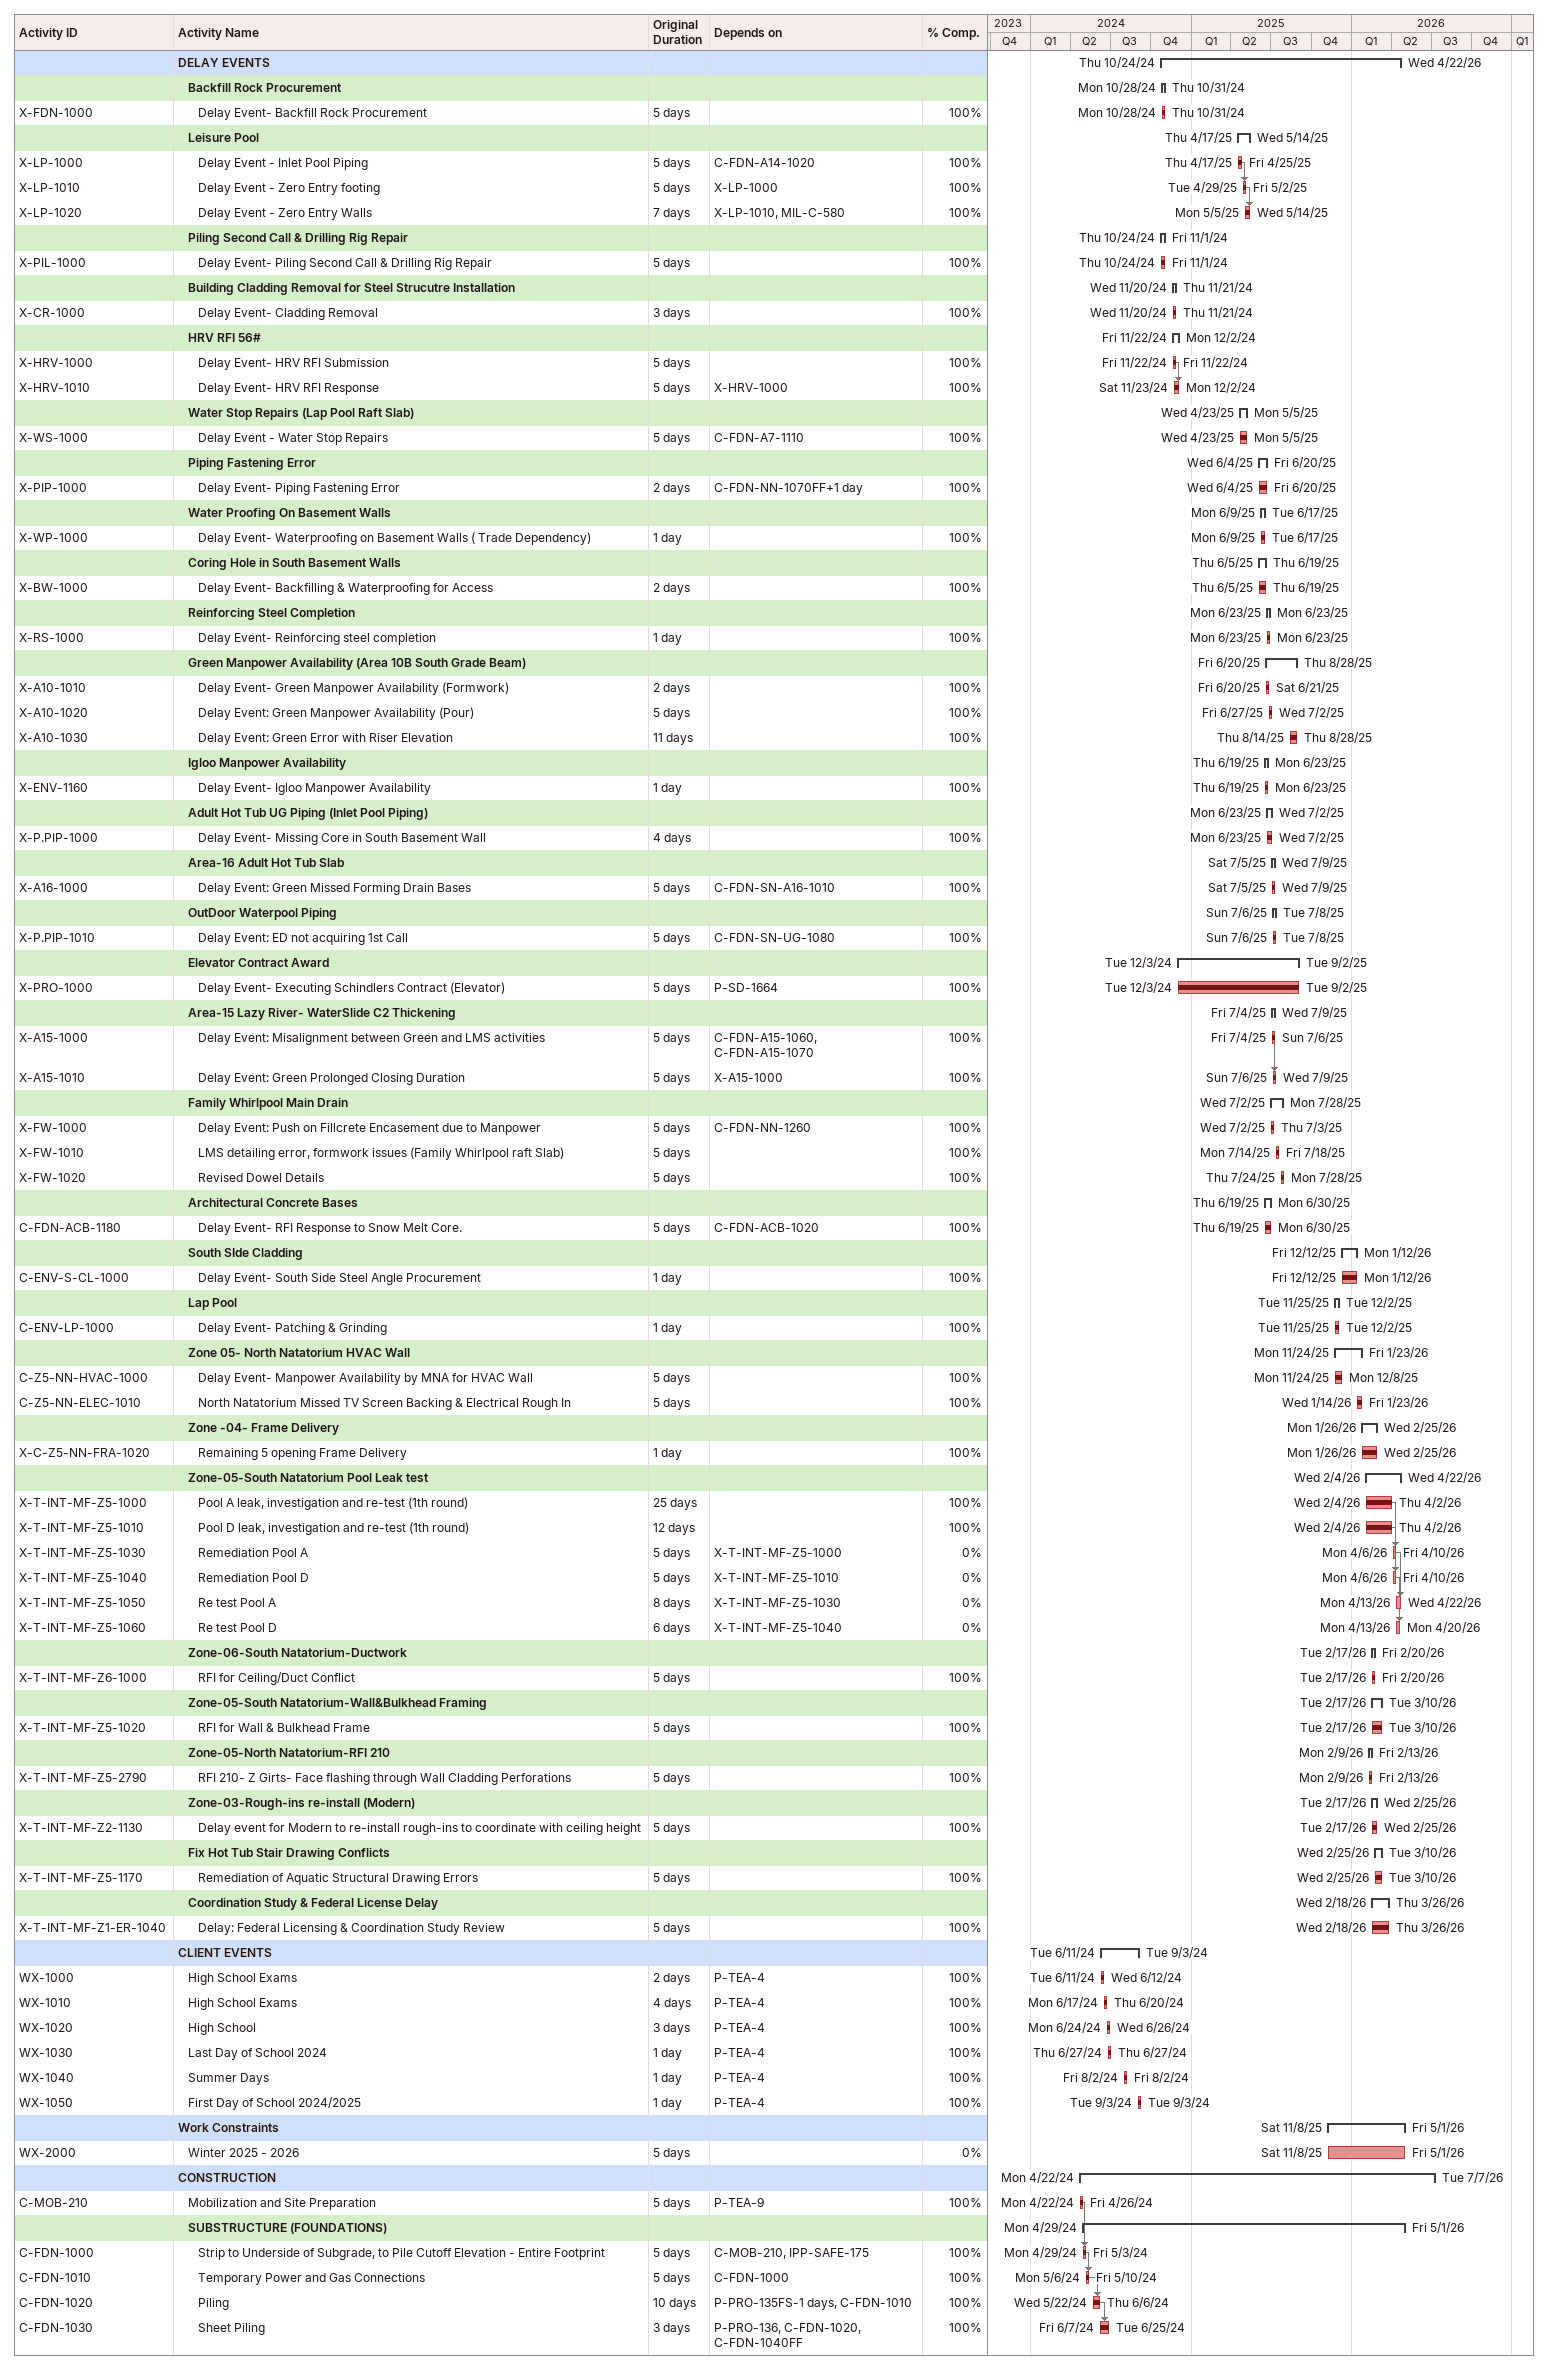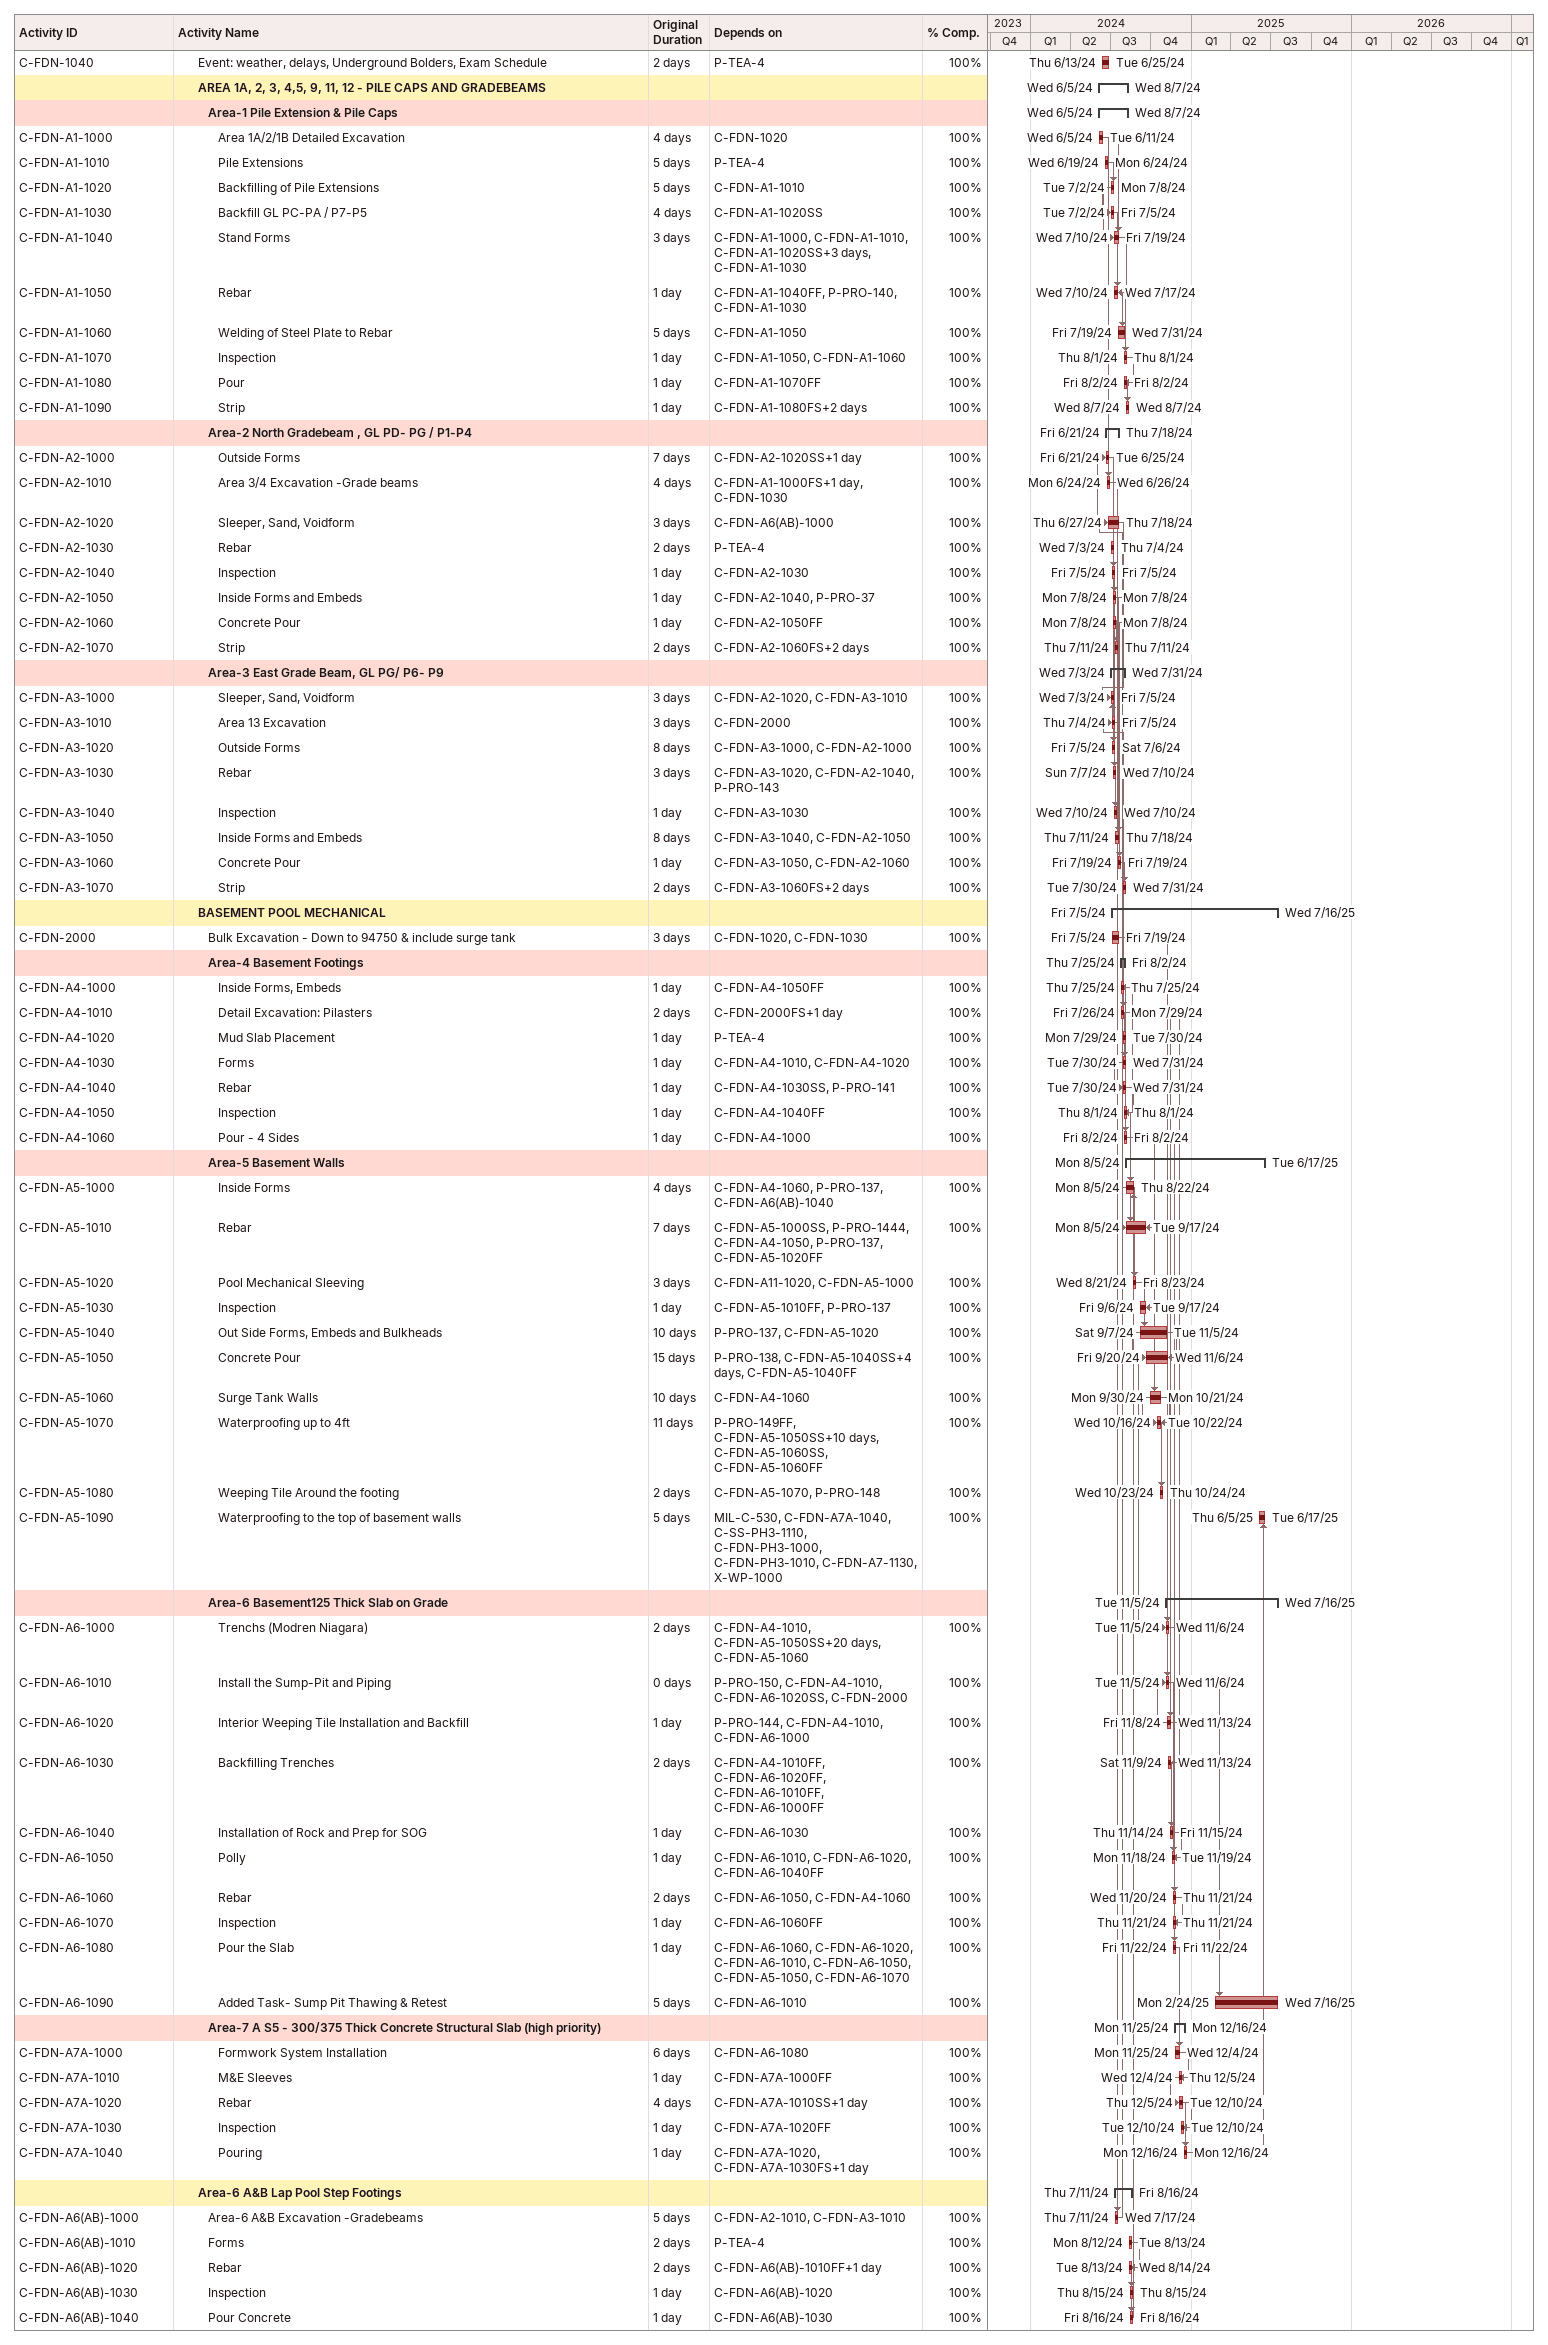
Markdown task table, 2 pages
| ID | Level | Task | Original duration | Start | Finish | Predecessors | % complete |
|---|---|---|---|---|---|---|---|
|  | 1 | **DELAY EVENTS** |  | 2024-10-24 | 2026-04-22 |  |  |
|  | 2 | **Backfill Rock Procurement** |  | 2024-10-28 | 2024-10-31 |  |  |
| X-FDN-1000 | 3 | Delay Event- Backfill Rock Procurement | 5d | 2024-10-28 | 2024-10-31 |  | 100 |
|  | 2 | **Leisure Pool** |  | 2025-04-17 | 2025-05-14 |  |  |
| X-LP-1000 | 3 | Delay Event - Inlet Pool Piping | 5d | 2025-04-17 | 2025-04-25 | C-FDN-A14-1020 | 100 |
| X-LP-1010 | 3 | Delay Event - Zero Entry footing | 5d | 2025-04-29 | 2025-05-02 | X-LP-1000 | 100 |
| X-LP-1020 | 3 | Delay Event - Zero Entry Walls | 7d | 2025-05-05 | 2025-05-14 | X-LP-1010, MIL-C-580 | 100 |
|  | 2 | **Piling Second Call & Drilling Rig Repair** |  | 2024-10-24 | 2024-11-01 |  |  |
| X-PIL-1000 | 3 | Delay Event- Piling Second Call & Drilling Rig Repair | 5d | 2024-10-24 | 2024-11-01 |  | 100 |
|  | 2 | **Building Cladding Removal for Steel Strucutre Installation** |  | 2024-11-20 | 2024-11-21 |  |  |
| X-CR-1000 | 3 | Delay Event- Cladding Removal | 3d | 2024-11-20 | 2024-11-21 |  | 100 |
|  | 2 | **HRV RFI 56#** |  | 2024-11-22 | 2024-12-02 |  |  |
| X-HRV-1000 | 3 | Delay Event- HRV RFI Submission | 5d | 2024-11-22 | 2024-11-22 |  | 100 |
| X-HRV-1010 | 3 | Delay Event- HRV RFI Response | 5d | 2024-11-23 | 2024-12-02 | X-HRV-1000 | 100 |
|  | 2 | **Water Stop Repairs (Lap Pool Raft Slab)** |  | 2025-04-23 | 2025-05-05 |  |  |
| X-WS-1000 | 3 | Delay Event - Water Stop Repairs | 5d | 2025-04-23 | 2025-05-05 | C-FDN-A7-1110 | 100 |
|  | 2 | **Piping Fastening Error** |  | 2025-06-04 | 2025-06-20 |  |  |
| X-PIP-1000 | 3 | Delay Event- Piping Fastening Error | 2d | 2025-06-04 | 2025-06-20 | C-FDN-NN-1070FF+1d | 100 |
|  | 2 | **Water Proofing On Basement Walls** |  | 2025-06-09 | 2025-06-17 |  |  |
| X-WP-1000 | 3 | Delay Event- Waterproofing on Basement Walls ( Trade Dependency) | 1d | 2025-06-09 | 2025-06-17 |  | 100 |
|  | 2 | **Coring Hole in South Basement Walls** |  | 2025-06-05 | 2025-06-19 |  |  |
| X-BW-1000 | 3 | Delay Event- Backfilling & Waterproofing for Access | 2d | 2025-06-05 | 2025-06-19 |  | 100 |
|  | 2 | **Reinforcing Steel Completion** |  | 2025-06-23 | 2025-06-23 |  |  |
| X-RS-1000 | 3 | Delay Event- Reinforcing steel completion | 1d | 2025-06-23 | 2025-06-23 |  | 100 |
|  | 2 | **Green Manpower Availability (Area 10B South Grade Beam)** |  | 2025-06-20 | 2025-08-28 |  |  |
| X-A10-1010 | 3 | Delay Event- Green Manpower Availability (Formwork) | 2d | 2025-06-20 | 2025-06-21 |  | 100 |
| X-A10-1020 | 3 | Delay Event: Green Manpower Availability (Pour) | 5d | 2025-06-27 | 2025-07-02 |  | 100 |
| X-A10-1030 | 3 | Delay Event: Green Error with Riser Elevation | 11d | 2025-08-14 | 2025-08-28 |  | 100 |
|  | 2 | **Igloo Manpower Availability** |  | 2025-06-19 | 2025-06-23 |  |  |
| X-ENV-1160 | 3 | Delay Event- Igloo Manpower Availability | 1d | 2025-06-19 | 2025-06-23 |  | 100 |
|  | 2 | **Adult Hot Tub UG Piping (Inlet Pool Piping)** |  | 2025-06-23 | 2025-07-02 |  |  |
| X-P.PIP-1000 | 3 | Delay Event- Missing Core in South Basement Wall | 4d | 2025-06-23 | 2025-07-02 |  | 100 |
|  | 2 | **Area-16 Adult Hot Tub Slab** |  | 2025-07-05 | 2025-07-09 |  |  |
| X-A16-1000 | 3 | Delay Event: Green Missed Forming Drain Bases | 5d | 2025-07-05 | 2025-07-09 | C-FDN-SN-A16-1010 | 100 |
|  | 2 | **OutDoor Waterpool Piping** |  | 2025-07-06 | 2025-07-08 |  |  |
| X-P.PIP-1010 | 3 | Delay Event: ED not acquiring 1st Call | 5d | 2025-07-06 | 2025-07-08 | C-FDN-SN-UG-1080 | 100 |
|  | 2 | **Elevator Contract Award** |  | 2024-12-03 | 2025-09-02 |  |  |
| X-PRO-1000 | 3 | Delay Event- Executing Schindlers Contract (Elevator) | 5d | 2024-12-03 | 2025-09-02 | P-SD-1664 | 100 |
|  | 2 | **Area-15 Lazy River- WaterSlide C2 Thickening** |  | 2025-07-04 | 2025-07-09 |  |  |
| X-A15-1000 | 3 | Delay Event: Misalignment between Green and LMS activities | 5d | 2025-07-04 | 2025-07-06 | C-FDN-A15-1060, C-FDN-A15-1070 | 100 |
| X-A15-1010 | 3 | Delay Event: Green Prolonged Closing Duration | 5d | 2025-07-06 | 2025-07-09 | X-A15-1000 | 100 |
|  | 2 | **Family Whirlpool Main Drain** |  | 2025-07-02 | 2025-07-28 |  |  |
| X-FW-1000 | 3 | Delay Event: Push on Fillcrete Encasement due to Manpower | 5d | 2025-07-02 | 2025-07-03 | C-FDN-NN-1260 | 100 |
| X-FW-1010 | 3 | LMS detailing error, formwork issues (Family Whirlpool raft Slab) | 5d | 2025-07-14 | 2025-07-18 |  | 100 |
| X-FW-1020 | 3 | Revised Dowel Details | 5d | 2025-07-24 | 2025-07-28 |  | 100 |
|  | 2 | **Architectural Concrete Bases** |  | 2025-06-19 | 2025-06-30 |  |  |
| C-FDN-ACB-1180 | 3 | Delay Event- RFI Response to Snow Melt Core. | 5d | 2025-06-19 | 2025-06-30 | C-FDN-ACB-1020 | 100 |
|  | 2 | **South SIde Cladding** |  | 2025-12-12 | 2026-01-12 |  |  |
| C-ENV-S-CL-1000 | 3 | Delay Event- South Side Steel Angle Procurement | 1d | 2025-12-12 | 2026-01-12 |  | 100 |
|  | 2 | **Lap Pool** |  | 2025-11-25 | 2025-12-02 |  |  |
| C-ENV-LP-1000 | 3 | Delay Event- Patching & Grinding | 1d | 2025-11-25 | 2025-12-02 |  | 100 |
|  | 2 | **Zone 05- North Natatorium HVAC Wall** |  | 2025-11-24 | 2026-01-23 |  |  |
| C-Z5-NN-HVAC-1000 | 3 | Delay Event- Manpower Availability by MNA for HVAC Wall | 5d | 2025-11-24 | 2025-12-08 |  | 100 |
| C-Z5-NN-ELEC-1010 | 3 | North Natatorium Missed TV Screen Backing & Electrical Rough In | 5d | 2026-01-14 | 2026-01-23 |  | 100 |
|  | 2 | **Zone -04- Frame Delivery** |  | 2026-01-26 | 2026-02-25 |  |  |
| X-C-Z5-NN-FRA-1020 | 3 | Remaining 5 opening Frame Delivery | 1d | 2026-01-26 | 2026-02-25 |  | 100 |
|  | 2 | **Zone-05-South Natatorium Pool Leak test** |  | 2026-02-04 | 2026-04-22 |  |  |
| X-T-INT-MF-Z5-1000 | 3 | Pool A leak, investigation and re-test (1th round) | 25d | 2026-02-04 | 2026-04-02 |  | 100 |
| X-T-INT-MF-Z5-1010 | 3 | Pool D leak, investigation and re-test (1th round) | 12d | 2026-02-04 | 2026-04-02 |  | 100 |
| X-T-INT-MF-Z5-1030 | 3 | Remediation Pool A | 5d | 2026-04-06 | 2026-04-10 | X-T-INT-MF-Z5-1000 | 0 |
| X-T-INT-MF-Z5-1040 | 3 | Remediation Pool D | 5d | 2026-04-06 | 2026-04-10 | X-T-INT-MF-Z5-1010 | 0 |
| X-T-INT-MF-Z5-1050 | 3 | Re test Pool A | 8d | 2026-04-13 | 2026-04-22 | X-T-INT-MF-Z5-1030 | 0 |
| X-T-INT-MF-Z5-1060 | 3 | Re test Pool D | 6d | 2026-04-13 | 2026-04-20 | X-T-INT-MF-Z5-1040 | 0 |
|  | 2 | **Zone-06-South Natatorium-Ductwork** |  | 2026-02-17 | 2026-02-20 |  |  |
| X-T-INT-MF-Z6-1000 | 3 | RFI for Ceiling/Duct Conflict | 5d | 2026-02-17 | 2026-02-20 |  | 100 |
|  | 2 | **Zone-05-South Natatorium-Wall&Bulkhead Framing** |  | 2026-02-17 | 2026-03-10 |  |  |
| X-T-INT-MF-Z5-1020 | 3 | RFI for Wall & Bulkhead Frame | 5d | 2026-02-17 | 2026-03-10 |  | 100 |
|  | 2 | **Zone-05-North Natatorium-RFI 210** |  | 2026-02-09 | 2026-02-13 |  |  |
| X-T-INT-MF-Z5-2790 | 3 | RFI 210- Z Girts- Face flashing through Wall Cladding Perforations | 5d | 2026-02-09 | 2026-02-13 |  | 100 |
|  | 2 | **Zone-03-Rough-ins re-install (Modern)** |  | 2026-02-17 | 2026-02-25 |  |  |
| X-T-INT-MF-Z2-1130 | 3 | Delay event for Modern to re-install rough-ins to coordinate with ceiling height | 5d | 2026-02-17 | 2026-02-25 |  | 100 |
|  | 2 | **Fix Hot Tub Stair Drawing Conflicts** |  | 2026-02-25 | 2026-03-10 |  |  |
| X-T-INT-MF-Z5-1170 | 3 | Remediation of Aquatic Structural Drawing Errors | 5d | 2026-02-25 | 2026-03-10 |  | 100 |
|  | 2 | **Coordination Study & Federal License Delay** |  | 2026-02-18 | 2026-03-26 |  |  |
| X-T-INT-MF-Z1-ER-1040 | 3 | Delay: Federal Licensing & Coordination Study Review | 5d | 2026-02-18 | 2026-03-26 |  | 100 |
|  | 1 | **CLIENT EVENTS** |  | 2024-06-11 | 2024-09-03 |  |  |
| WX-1000 | 2 | High School Exams | 2d | 2024-06-11 | 2024-06-12 | P-TEA-4 | 100 |
| WX-1010 | 2 | High School Exams | 4d | 2024-06-17 | 2024-06-20 | P-TEA-4 | 100 |
| WX-1020 | 2 | High School | 3d | 2024-06-24 | 2024-06-26 | P-TEA-4 | 100 |
| WX-1030 | 2 | Last Day of School 2024 | 1d | 2024-06-27 | 2024-06-27 | P-TEA-4 | 100 |
| WX-1040 | 2 | Summer Days | 1d | 2024-08-02 | 2024-08-02 | P-TEA-4 | 100 |
| WX-1050 | 2 | First Day of School 2024/2025 | 1d | 2024-09-03 | 2024-09-03 | P-TEA-4 | 100 |
|  | 1 | **Work Constraints** |  | 2025-11-08 | 2026-05-01 |  |  |
| WX-2000 | 2 | Winter 2025 - 2026 | 5d | 2025-11-08 | 2026-05-01 |  | 0 |
|  | 1 | **CONSTRUCTION** |  | 2024-04-22 | 2026-07-07 |  |  |
| C-MOB-210 | 2 | Mobilization and Site Preparation | 5d | 2024-04-22 | 2024-04-26 | P-TEA-9 | 100 |
|  | 2 | **SUBSTRUCTURE (FOUNDATIONS)** |  | 2024-04-29 | 2026-05-01 |  |  |
| C-FDN-1000 | 3 | Strip to Underside of Subgrade, to Pile Cutoff Elevation - Entire Footprint | 5d | 2024-04-29 | 2024-05-03 | C-MOB-210, IPP-SAFE-175 | 100 |
| C-FDN-1010 | 3 | Temporary Power and Gas Connections | 5d | 2024-05-06 | 2024-05-10 | C-FDN-1000 | 100 |
| C-FDN-1020 | 3 | Piling | 10d | 2024-05-22 | 2024-06-06 | P-PRO-135FS-1d, C-FDN-1010 | 100 |
| C-FDN-1030 | 3 | Sheet Piling | 3d | 2024-06-07 | 2024-06-25 | P-PRO-136, C-FDN-1020, C-FDN-1040FF | 100 |
| C-FDN-1040 | 3 | Event: weather, delays, Underground Bolders, Exam Schedule | 2d | 2024-06-13 | 2024-06-25 | P-TEA-4 | 100 |
|  | 3 | **AREA 1A, 2, 3, 4,5, 9, 11, 12 - PILE CAPS AND GRADEBEAMS** |  | 2024-06-05 | 2024-08-07 |  |  |
|  | 4 | **Area-1 Pile Extension & Pile Caps** |  | 2024-06-05 | 2024-08-07 |  |  |
| C-FDN-A1-1000 | 5 | Area 1A/2/1B Detailed Excavation | 4d | 2024-06-05 | 2024-06-11 | C-FDN-1020 | 100 |
| C-FDN-A1-1010 | 5 | Pile Extensions | 5d | 2024-06-19 | 2024-06-24 | P-TEA-4 | 100 |
| C-FDN-A1-1020 | 5 | Backfilling of Pile Extensions | 5d | 2024-07-02 | 2024-07-08 | C-FDN-A1-1010 | 100 |
| C-FDN-A1-1030 | 5 | Backfill GL PC-PA / P7-P5 | 4d | 2024-07-02 | 2024-07-05 | C-FDN-A1-1020SS | 100 |
| C-FDN-A1-1040 | 5 | Stand Forms | 3d | 2024-07-10 | 2024-07-19 | C-FDN-A1-1000, C-FDN-A1-1010, C-FDN-A1-1020SS+3d, C-FDN-A1-1030 | 100 |
| C-FDN-A1-1050 | 5 | Rebar | 1d | 2024-07-10 | 2024-07-17 | C-FDN-A1-1040FF, P-PRO-140, C-FDN-A1-1030 | 100 |
| C-FDN-A1-1060 | 5 | Welding of Steel Plate to Rebar | 5d | 2024-07-19 | 2024-07-31 | C-FDN-A1-1050 | 100 |
| C-FDN-A1-1070 | 5 | Inspection | 1d | 2024-08-01 | 2024-08-01 | C-FDN-A1-1050, C-FDN-A1-1060 | 100 |
| C-FDN-A1-1080 | 5 | Pour | 1d | 2024-08-02 | 2024-08-02 | C-FDN-A1-1070FF | 100 |
| C-FDN-A1-1090 | 5 | Strip | 1d | 2024-08-07 | 2024-08-07 | C-FDN-A1-1080FS+2d | 100 |
|  | 4 | **Area-2 North Gradebeam , GL PD- PG / P1-P4** |  | 2024-06-21 | 2024-07-18 |  |  |
| C-FDN-A2-1000 | 5 | Outside Forms | 7d | 2024-06-21 | 2024-06-25 | C-FDN-A2-1020SS+1d | 100 |
| C-FDN-A2-1010 | 5 | Area 3/4 Excavation -Grade beams | 4d | 2024-06-24 | 2024-06-26 | C-FDN-A1-1000FS+1d, C-FDN-1030 | 100 |
| C-FDN-A2-1020 | 5 | Sleeper, Sand, Voidform | 3d | 2024-06-27 | 2024-07-18 | C-FDN-A6(AB)-1000 | 100 |
| C-FDN-A2-1030 | 5 | Rebar | 2d | 2024-07-03 | 2024-07-04 | P-TEA-4 | 100 |
| C-FDN-A2-1040 | 5 | Inspection | 1d | 2024-07-05 | 2024-07-05 | C-FDN-A2-1030 | 100 |
| C-FDN-A2-1050 | 5 | Inside Forms and Embeds | 1d | 2024-07-08 | 2024-07-08 | C-FDN-A2-1040, P-PRO-37 | 100 |
| C-FDN-A2-1060 | 5 | Concrete Pour | 1d | 2024-07-08 | 2024-07-08 | C-FDN-A2-1050FF | 100 |
| C-FDN-A2-1070 | 5 | Strip | 2d | 2024-07-11 | 2024-07-11 | C-FDN-A2-1060FS+2d | 100 |
|  | 4 | **Area-3 East Grade Beam, GL PG/ P6- P9** |  | 2024-07-03 | 2024-07-31 |  |  |
| C-FDN-A3-1000 | 5 | Sleeper, Sand, Voidform | 3d | 2024-07-03 | 2024-07-05 | C-FDN-A2-1020, C-FDN-A3-1010 | 100 |
| C-FDN-A3-1010 | 5 | Area 13 Excavation | 3d | 2024-07-04 | 2024-07-05 | C-FDN-2000 | 100 |
| C-FDN-A3-1020 | 5 | Outside Forms | 8d | 2024-07-05 | 2024-07-06 | C-FDN-A3-1000, C-FDN-A2-1000 | 100 |
| C-FDN-A3-1030 | 5 | Rebar | 3d | 2024-07-07 | 2024-07-10 | C-FDN-A3-1020, C-FDN-A2-1040, P-PRO-143 | 100 |
| C-FDN-A3-1040 | 5 | Inspection | 1d | 2024-07-10 | 2024-07-10 | C-FDN-A3-1030 | 100 |
| C-FDN-A3-1050 | 5 | Inside Forms and Embeds | 8d | 2024-07-11 | 2024-07-18 | C-FDN-A3-1040, C-FDN-A2-1050 | 100 |
| C-FDN-A3-1060 | 5 | Concrete Pour | 1d | 2024-07-19 | 2024-07-19 | C-FDN-A3-1050, C-FDN-A2-1060 | 100 |
| C-FDN-A3-1070 | 5 | Strip | 2d | 2024-07-30 | 2024-07-31 | C-FDN-A3-1060FS+2d | 100 |
|  | 3 | **BASEMENT POOL MECHANICAL** |  | 2024-07-05 | 2025-07-16 |  |  |
| C-FDN-2000 | 4 | Bulk Excavation - Down to 94750 & include surge tank | 3d | 2024-07-05 | 2024-07-19 | C-FDN-1020, C-FDN-1030 | 100 |
|  | 4 | **Area-4 Basement Footings** |  | 2024-07-25 | 2024-08-02 |  |  |
| C-FDN-A4-1000 | 5 | Inside Forms, Embeds | 1d | 2024-07-25 | 2024-07-25 | C-FDN-A4-1050FF | 100 |
| C-FDN-A4-1010 | 5 | Detail Excavation: Pilasters | 2d | 2024-07-26 | 2024-07-29 | C-FDN-2000FS+1d | 100 |
| C-FDN-A4-1020 | 5 | Mud Slab Placement | 1d | 2024-07-29 | 2024-07-30 | P-TEA-4 | 100 |
| C-FDN-A4-1030 | 5 | Forms | 1d | 2024-07-30 | 2024-07-31 | C-FDN-A4-1010, C-FDN-A4-1020 | 100 |
| C-FDN-A4-1040 | 5 | Rebar | 1d | 2024-07-30 | 2024-07-31 | C-FDN-A4-1030SS, P-PRO-141 | 100 |
| C-FDN-A4-1050 | 5 | Inspection | 1d | 2024-08-01 | 2024-08-01 | C-FDN-A4-1040FF | 100 |
| C-FDN-A4-1060 | 5 | Pour - 4 Sides | 1d | 2024-08-02 | 2024-08-02 | C-FDN-A4-1000 | 100 |
|  | 4 | **Area-5 Basement Walls** |  | 2024-08-05 | 2025-06-17 |  |  |
| C-FDN-A5-1000 | 5 | Inside Forms | 4d | 2024-08-05 | 2024-08-22 | C-FDN-A4-1060, P-PRO-137, C-FDN-A6(AB)-1040 | 100 |
| C-FDN-A5-1010 | 5 | Rebar | 7d | 2024-08-05 | 2024-09-17 | C-FDN-A5-1000SS, P-PRO-1444, C-FDN-A4-1050, P-PRO-137, C-FDN-A5-1020FF | 100 |
| C-FDN-A5-1020 | 5 | Pool Mechanical Sleeving | 3d | 2024-08-21 | 2024-08-23 | C-FDN-A11-1020, C-FDN-A5-1000 | 100 |
| C-FDN-A5-1030 | 5 | Inspection | 1d | 2024-09-06 | 2024-09-17 | C-FDN-A5-1010FF, P-PRO-137 | 100 |
| C-FDN-A5-1040 | 5 | Out Side Forms, Embeds and Bulkheads | 10d | 2024-09-07 | 2024-11-05 | P-PRO-137, C-FDN-A5-1020 | 100 |
| C-FDN-A5-1050 | 5 | Concrete Pour | 15d | 2024-09-20 | 2024-11-06 | P-PRO-138, C-FDN-A5-1040SS+4d, C-FDN-A5-1040FF | 100 |
| C-FDN-A5-1060 | 5 | Surge Tank Walls | 10d | 2024-09-30 | 2024-10-21 | C-FDN-A4-1060 | 100 |
| C-FDN-A5-1070 | 5 | Waterproofing up to 4ft | 11d | 2024-10-16 | 2024-10-22 | P-PRO-149FF, C-FDN-A5-1050SS+10d, C-FDN-A5-1060SS, C-FDN-A5-1060FF | 100 |
| C-FDN-A5-1080 | 5 | Weeping Tile Around the footing | 2d | 2024-10-23 | 2024-10-24 | C-FDN-A5-1070, P-PRO-148 | 100 |
| C-FDN-A5-1090 | 5 | Waterproofing to the top of basement walls | 5d | 2025-06-05 | 2025-06-17 | MIL-C-530, C-FDN-A7A-1040, C-SS-PH3-1110, C-FDN-PH3-1000, C-FDN-PH3-1010, C-FDN-A7-1130, X-WP-1000 | 100 |
|  | 4 | **Area-6 Basement125 Thick Slab on Grade** |  | 2024-11-05 | 2025-07-16 |  |  |
| C-FDN-A6-1000 | 5 | Trenchs (Modren Niagara) | 2d | 2024-11-05 | 2024-11-06 | C-FDN-A4-1010, C-FDN-A5-1050SS+20d, C-FDN-A5-1060 | 100 |
| C-FDN-A6-1010 | 5 | Install the Sump-Pit and Piping | 0d | 2024-11-05 | 2024-11-06 | P-PRO-150, C-FDN-A4-1010, C-FDN-A6-1020SS, C-FDN-2000 | 100 |
| C-FDN-A6-1020 | 5 | Interior Weeping Tile Installation and Backfill | 1d | 2024-11-08 | 2024-11-13 | P-PRO-144, C-FDN-A4-1010, C-FDN-A6-1000 | 100 |
| C-FDN-A6-1030 | 5 | Backfilling Trenches | 2d | 2024-11-09 | 2024-11-13 | C-FDN-A4-1010FF, C-FDN-A6-1020FF, C-FDN-A6-1010FF, C-FDN-A6-1000FF | 100 |
| C-FDN-A6-1040 | 5 | Installation of Rock and Prep for SOG | 1d | 2024-11-14 | 2024-11-15 | C-FDN-A6-1030 | 100 |
| C-FDN-A6-1050 | 5 | Polly | 1d | 2024-11-18 | 2024-11-19 | C-FDN-A6-1010, C-FDN-A6-1020, C-FDN-A6-1040FF | 100 |
| C-FDN-A6-1060 | 5 | Rebar | 2d | 2024-11-20 | 2024-11-21 | C-FDN-A6-1050, C-FDN-A4-1060 | 100 |
| C-FDN-A6-1070 | 5 | Inspection | 1d | 2024-11-21 | 2024-11-21 | C-FDN-A6-1060FF | 100 |
| C-FDN-A6-1080 | 5 | Pour the Slab | 1d | 2024-11-22 | 2024-11-22 | C-FDN-A6-1060, C-FDN-A6-1020, C-FDN-A6-1010, C-FDN-A6-1050, C-FDN-A5-1050, C-FDN-A6-1070 | 100 |
| C-FDN-A6-1090 | 5 | Added Task- Sump Pit Thawing & Retest | 5d | 2025-02-24 | 2025-07-16 | C-FDN-A6-1010 | 100 |
|  | 4 | **Area-7 A S5 - 300/375 Thick Concrete Structural Slab (high priority)** |  | 2024-11-25 | 2024-12-16 |  |  |
| C-FDN-A7A-1000 | 5 | Formwork System Installation | 6d | 2024-11-25 | 2024-12-04 | C-FDN-A6-1080 | 100 |
| C-FDN-A7A-1010 | 5 | M&E Sleeves | 1d | 2024-12-04 | 2024-12-05 | C-FDN-A7A-1000FF | 100 |
| C-FDN-A7A-1020 | 5 | Rebar | 4d | 2024-12-05 | 2024-12-10 | C-FDN-A7A-1010SS+1d | 100 |
| C-FDN-A7A-1030 | 5 | Inspection | 1d | 2024-12-10 | 2024-12-10 | C-FDN-A7A-1020FF | 100 |
| C-FDN-A7A-1040 | 5 | Pouring | 1d | 2024-12-16 | 2024-12-16 | C-FDN-A7A-1020, C-FDN-A7A-1030FS+1d | 100 |
|  | 3 | **Area-6 A&B Lap Pool Step Footings** |  | 2024-07-11 | 2024-08-16 |  |  |
| C-FDN-A6(AB)-1000 | 4 | Area-6 A&B Excavation -Gradebeams | 5d | 2024-07-11 | 2024-07-17 | C-FDN-A2-1010, C-FDN-A3-1010 | 100 |
| C-FDN-A6(AB)-1010 | 4 | Forms | 2d | 2024-08-12 | 2024-08-13 | P-TEA-4 | 100 |
| C-FDN-A6(AB)-1020 | 4 | Rebar | 2d | 2024-08-13 | 2024-08-14 | C-FDN-A6(AB)-1010FF+1d | 100 |
| C-FDN-A6(AB)-1030 | 4 | Inspection | 1d | 2024-08-15 | 2024-08-15 | C-FDN-A6(AB)-1020 | 100 |
| C-FDN-A6(AB)-1040 | 4 | Pour Concrete | 1d | 2024-08-16 | 2024-08-16 | C-FDN-A6(AB)-1030 | 100 |
